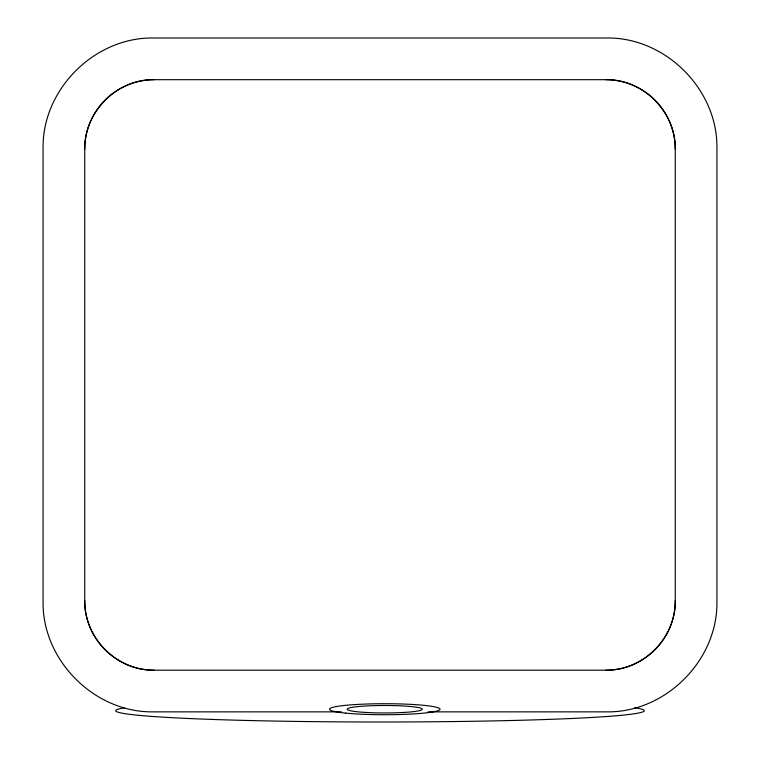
<?xml version="1.0" encoding="UTF-8"?>
<svg xmlns="http://www.w3.org/2000/svg" width="760" height="760" viewBox="0 0 760 760"><rect width="100%" height="100%" fill="white"/><g stroke="black" fill="none" stroke-linecap="round" stroke-linejoin="round"><path stroke-width="1.14" d="M84.749 149.15C83.971 112.024 117.087 78.897 154.223 79.686L605.777 79.686C642.913 78.897 676.029 112.024 675.25 149.15L675.25 600.714C676.029 637.849 642.913 670.966 605.777 670.187L154.223 670.187C117.087 670.966 83.971 637.849 84.749 600.714L84.749 149.15A69.473 69.473 0 0 1 154.223 79.686M341.449 711.864L152.855 711.864C94.43 712.5 42.427 660.506 43.063 602.082L43.063 147.791C42.427 89.357 94.43 37.363 152.855 38L607.145 38C665.57 37.363 717.573 89.357 716.936 147.791L716.936 602.082C717.573 660.506 665.57 712.5 607.145 711.864L428.041 711.864M634.657 707.693A264.252 11.296 0 0 1 382.261 722A264.252 11.296 0 0 1 124.174 707.873M675.25 600.714A69.473 69.473 0 0 1 605.777 670.187M605.777 79.686A69.473 69.473 0 0 1 675.25 149.15M154.223 670.187A69.473 69.473 0 0 1 84.749 600.714M365.987 712.462A37.572 3.743 0 0 0 422.341 709.222A37.572 3.743 0 0 0 365.987 705.983A37.572 3.743 0 0 0 365.987 712.462M345.667 713.117A55.299 5.51 0 0 0 438.188 710.647A55.299 5.51 0 0 0 370.462 703.903A55.299 5.51 0 0 0 345.667 713.117"/></g></svg>
